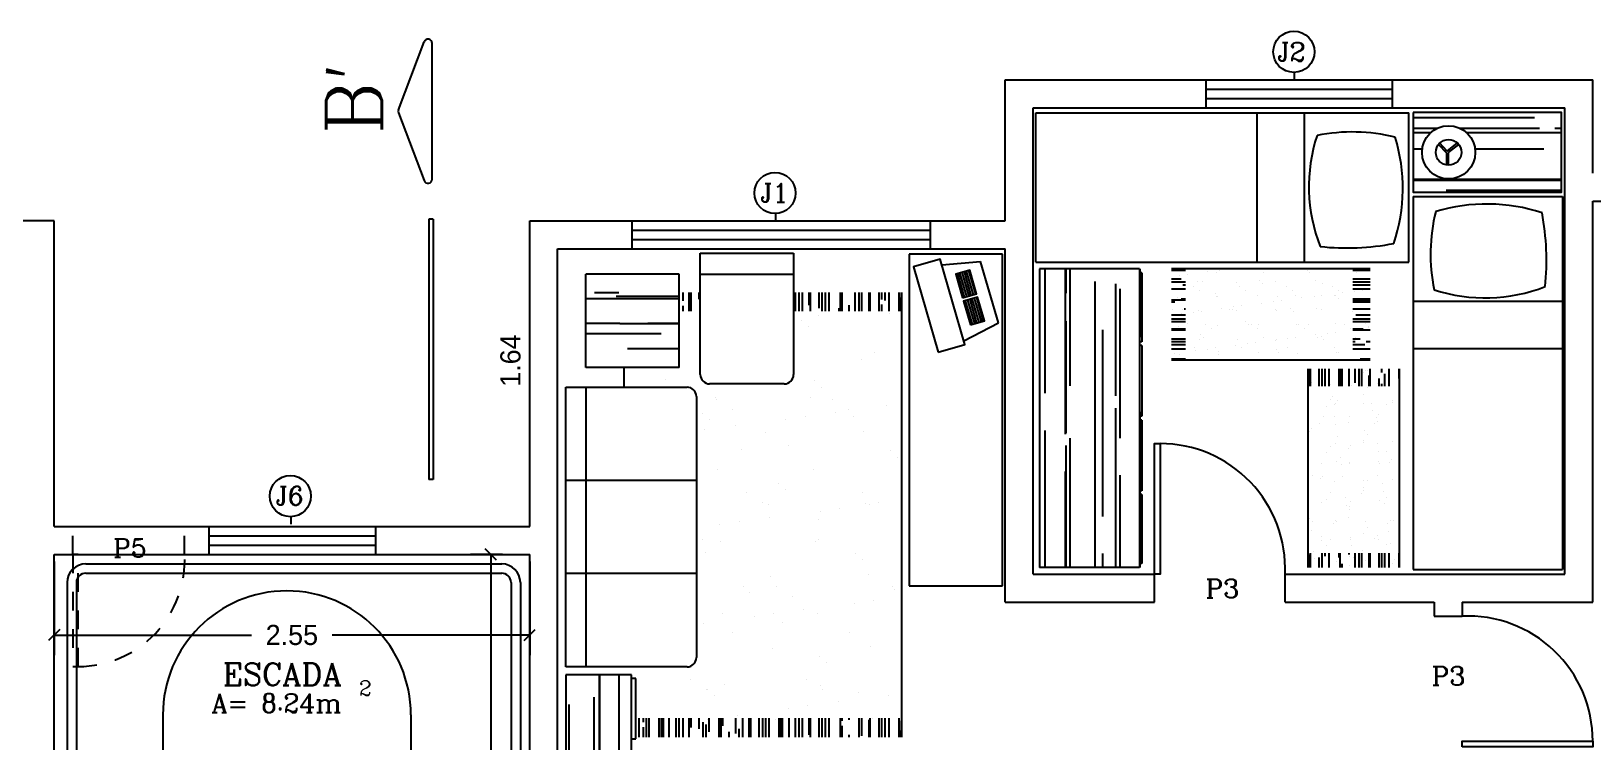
# Model space of a CAD drawing. Extents: x 11 to 119, y 71 to 102.
# Drawn here: x 19.52 to 27.89, y 96.26 to 100.07 of the extents above; entities that cross this region are included whole.
import ezdxf

# ---------------------------------------------------------------- set-up
doc = ezdxf.new("R2010")
doc.units = 0
doc.header["$LTSCALE"] = 20
doc.linetypes.add('DASHED2', pattern=[0.375, 0.25, -0.125])
doc.layers.get('0').update_dxf_attribs({"linetype": 'CONTINUOUS'})
doc.layers.get('DEFPOINTS').update_dxf_attribs({"linetype": 'CONTINUOUS'})
for name, color, linetype in [('COTA', 244, 'CONTINUOUS'), ('COTAS', 244, 'CONTINUOUS'), ('EQUIPAMENTOS', 1, 'CONTINUOUS'), ('ESCADA', 5, 'CONTINUOUS'), ('ESQUADRIAS', 244, 'CONTINUOUS'), ('PAREDE', 7, 'CONTINUOUS'), ('PAREDES', 7, 'CONTINUOUS'), ('TEXTO', 1, 'CONTINUOUS')]:
    doc.layers.add(name, color=color, linetype=linetype)
doc.styles.add('ROMANC', font='ROMANC.SHX')
doc.dimstyles.get("Standard").update_dxf_attribs({"dimtxt": 0.18, "dimasz": 0.18, "dimexe": 0.18, "dimexo": 0.0625, "dimgap": 0.09, "dimtad": 0, "dimtih": 1, "dimtoh": 1, "dimzin": 0, "dimtxsty": 'STANDARD', "dimcen": 0.09, "dimclrt": 30, "dimazin": 3, "dimtfac": 1, "dimtdec": 4, "dimtofl": 0, "dimtmove": 0, "dimatfit": 3, "dimtolj": 1, "dimtzin": 0})

# ---------------------------------------------------------------- blocks, each defined once
blk = doc.blocks.new('*X14')
at = {"color": 0, "ltscale": 0.2}
for p, q in [((183.5848, 106.5163), (183.5848, 106.5163)), ((183.9672, 106.5268), (183.9672, 106.5268)), ((183.4932, 106.4923), (183.4932, 106.4923)), ((183.5332, 106.4622), (183.5332, 106.4622)), ((183.8156, 106.2838), (183.8156, 106.2838)), ((183.8884, 106.3229), (183.8884, 106.3229)), ((182.7647, 106.1757), (182.7647, 106.1757)), ((183.565, 106.1689), (183.565, 106.1689)), ((183.0342, 106.0793), (183.0342, 106.0793)), ((183.6019, 106.1351), (183.6019, 106.1351)), ((183.0392, 106.0681), (183.0392, 106.0681)), ((183.1235, 106.0144), (183.1235, 106.0144)), ((183.5458, 106.0769), (183.5458, 106.0769)), ((183.662, 106.0692), (183.662, 106.0692)), ((183.6776, 105.9988), (183.6776, 105.9988)), ((183.7464, 106.0155), (183.7464, 106.0155)), ((183.9492, 106.0345), (183.9492, 106.0345)), ((182.9638, 105.9933), (182.9638, 105.9933)), ((183.0006, 105.9595), (183.0006, 105.9595)), ((183.1392, 105.9279), (183.1392, 105.9279)), ((183.4109, 105.9637), (183.4109, 105.9637)), ((183.515, 105.9774), (183.515, 105.9774)), ((183.7759, 105.9756), (183.7759, 105.9756)), ((182.9766, 105.9065), (182.9766, 105.9065)), ((183.3047, 105.8918), (183.3047, 105.8918)), ((183.8282, 105.8985), (183.8282, 105.8985)), ((183.1746, 105.8001), (183.1746, 105.8001)), ((183.4271, 105.821), (183.4271, 105.821)), ((183.9749, 105.7932), (183.9749, 105.7932)), ((184.0118, 105.7594), (184.0118, 105.7594)), ((183.0468, 105.6939), (183.0468, 105.6939)), ((183.5584, 105.6915), (183.5584, 105.6915)), ((183.3737, 105.6177), (183.3737, 105.6177)), ((183.4106, 105.5839), (183.4106, 105.5839)), ((183.2007, 105.5673), (183.2007, 105.5673)), ((183.285, 105.5136), (183.285, 105.5136)), ((183.3173, 105.5064), (183.3173, 105.5064)), ((183.8235, 105.5684), (183.8235, 105.5684)), ((183.8408, 105.5131), (183.8408, 105.5131)), ((183.862, 105.5052), (183.862, 105.5052)), ((183.9079, 105.5147), (183.9079, 105.5147)), ((183.161, 105.4129), (183.161, 105.4129)), ((183.3236, 105.4343), (183.3236, 105.4343)), ((183.5846, 105.4245), (183.5846, 105.4245)), ((183.5953, 105.4701), (183.5953, 105.4701)), ((183.6994, 105.4838), (183.6994, 105.4838)), ((183.0569, 105.3992), (183.0569, 105.3992)), ((182.9658, 105.319), (182.9658, 105.319)), ((182.9833, 105.2489), (182.9833, 105.2489)), ((183.0594, 105.3086), (183.0594, 105.3086)), ((183.571, 105.3061), (183.571, 105.3061)), ((183.5887, 105.3201), (183.5887, 105.3201)), ((183.7836, 105.2421), (183.7836, 105.2421)), ((183.8205, 105.2083), (183.8205, 105.2083)), ((183.3299, 105.1211), (183.3299, 105.1211)), ((183.8534, 105.1277), (183.8534, 105.1277)), ((183.1824, 105.0665), (183.1824, 105.0665)), ((183.2193, 105.0328), (183.2193, 105.0328)), ((183.3622, 105.0665), (183.3622, 105.0665)), ((183.4466, 105.0127), (183.4466, 105.0127)), ((183.9851, 105.0676), (183.9851, 105.0676)), ((183.9945, 105.0488), (183.9945, 105.0488)), ((183.072, 104.9232), (183.072, 104.9232)), ((183.3454, 104.9194), (183.3454, 104.9194)), ((183.508, 104.9408), (183.508, 104.9408)), ((183.5836, 104.9208), (183.5836, 104.9208)), ((183.7797, 104.9765), (183.7797, 104.9765)), ((183.8838, 104.9903), (183.8838, 104.9903)), ((182.9697, 104.8699), (182.9697, 104.8699)), ((183.2413, 104.9057), (183.2413, 104.9057)), ((183.3933, 104.8733), (183.3933, 104.8733)), ((183.1274, 104.8182), (183.1274, 104.8182)), ((183.7502, 104.8193), (183.7502, 104.8193)), ((183.866, 104.7424), (183.866, 104.7424)), ((183.3425, 104.7357), (183.3425, 104.7357)), ((183.5923, 104.6909), (183.5923, 104.6909)), ((183.6292, 104.6571), (183.6292, 104.6571)), ((182.9009, 104.5645), (182.9009, 104.5645)), ((182.9853, 104.5108), (182.9853, 104.5108)), ((182.9911, 104.5154), (182.9911, 104.5154)), ((183.0846, 104.5378), (183.0846, 104.5378)), ((183.5238, 104.5657), (183.5238, 104.5657)), ((183.5962, 104.5354), (183.5962, 104.5354)), ((183.6081, 104.5119), (183.6081, 104.5119)), ((183.8032, 104.4977), (183.8032, 104.4977)), ((183.028, 104.4816), (183.028, 104.4816)), ((183.4257, 104.4121), (183.4257, 104.4121)), ((183.5298, 104.4258), (183.5298, 104.4258)), ((183.6924, 104.4472), (183.6924, 104.4472)), ((183.9641, 104.483), (183.9641, 104.483)), ((182.9915, 104.3549), (182.9915, 104.3549)), ((183.1541, 104.3764), (183.1541, 104.3764)), ((183.3551, 104.3503), (183.3551, 104.3503)), ((183.8786, 104.357), (183.8786, 104.357))]:
    blk.add_line(p, q, dxfattribs=at)
blk = doc.blocks.new('*X7')
at = {"color": 0}
for p, q in [((17.7136, 65.4), (18.08, 65.4)), ((18.48, 65.4), (19.3136, 65.4)), ((17.794, 65.27), (18.394, 65.27)), ((17.82, 65.294), (18.62, 65.294)), ((18.46, 65.27), (19.3136, 65.27)), ((18.82, 65.294), (19.3136, 65.294)), ((17.78, 65.16), (19.3136, 65.16)), ((18.04, 65.2), (19.04, 65.2)), ((19.24, 65.2), (19.3136, 65.2)), ((17.7136, 65.026), (18.34, 65.026)), ((17.7136, 65.004), (17.844, 65.004)), ((17.7136, 65), (18.6, 65)), ((17.994, 65.004), (18.594, 65.004)), ((18.62, 65.026), (19.3136, 65.026)), ((18.66, 65.004), (19.3136, 65.004)), ((18.8, 65), (19.3136, 65)), ((17.7136, 64.892), (18.38, 64.892)), ((18.58, 64.892), (19.3136, 64.892))]:
    blk.add_line(p, q, dxfattribs=at)
blk = doc.blocks.new('*X4')
at = {"color": 0}
for p, q in [((21.8471, 65.964), (22.74, 65.964)), ((21.98, 65.83), (22.78, 65.83)), ((21.8471, 65.802), (22.026, 65.802)), ((21.8471, 65.8), (22.9003, 65.8)), ((22.092, 65.802), (22.9003, 65.802)), ((21.94, 65.696), (22.9003, 65.696))]:
    blk.add_line(p, q, dxfattribs=at)
blk = doc.blocks.new('*X5')
at = {"color": 0}
for p, q in [((21.9, 62.48), (22.1773, 62.48)), ((21.6773, 62.4), (22.08, 62.4)), ((21.6773, 62.344), (21.86, 62.344)), ((21.86, 62.346), (22.1773, 62.346)), ((22.01, 62.344), (22.1773, 62.344)), ((21.6773, 62.212), (22.1773, 62.212)), ((21.84, 62.2), (22.1773, 62.2))]:
    blk.add_line(p, q, dxfattribs=at)
blk = doc.blocks.new('*X1')
at = {"color": 0}
for p, q in [((9.3208, 5.8875), (9.453, 5.8875)), ((9.3208, 5.875), (9.453, 5.875)), ((9.3208, 5.8625), (9.453, 5.8625)), ((9.4722, 5.8875), (9.6044, 5.8875)), ((9.4722, 5.875), (9.6044, 5.875)), ((9.4722, 5.8625), (9.6044, 5.8625)), ((9.3208, 5.85), (9.453, 5.85)), ((9.3208, 5.8375), (9.453, 5.8375)), ((9.3208, 5.825), (9.453, 5.825)), ((9.4722, 5.85), (9.6044, 5.85)), ((9.4722, 5.8375), (9.6044, 5.8375)), ((9.4722, 5.825), (9.6044, 5.825))]:
    blk.add_line(p, q, dxfattribs=at)
blk = doc.blocks.new('*X8')
at = {"color": 0}
for p, q in [((19.8099, 63.5011), (19.8099, 63.5011)), ((19.8277, 63.5043), (19.8277, 63.5043)), ((19.8701, 63.4768), (19.8701, 63.4768)), ((19.894, 63.4713), (19.894, 63.4713)), ((19.9578, 63.5409), (19.9578, 63.5409)), ((20.0159, 63.5098), (20.0159, 63.5098)), ((20.0213, 63.4682), (20.0213, 63.4682)), ((20.0242, 63.4819), (20.0242, 63.4819)), ((20.1295, 63.4783), (20.1295, 63.4783)), ((20.151, 63.5121), (20.151, 63.5121)), ((20.1782, 63.4644), (20.1782, 63.4644)), ((20.1784, 63.4869), (20.1784, 63.4869)), ((20.2188, 63.542), (20.2188, 63.542)), ((19.8184, 63.4361), (19.8184, 63.4361)), ((19.8239, 63.3944), (19.8239, 63.3944)), ((19.8805, 63.4566), (19.8805, 63.4566)), ((19.9291, 63.4137), (19.9291, 63.4137)), ((19.9441, 63.3804), (19.9441, 63.3804)), ((19.9506, 63.4474), (19.9506, 63.4474)), ((20.0982, 63.3854), (20.0982, 63.3854)), ((20.101, 63.3801), (20.101, 63.3801)), ((20.1145, 63.3948), (20.1145, 63.3948)), ((20.2288, 63.3844), (20.2288, 63.3844)), ((20.2331, 63.4333), (20.2331, 63.4333)), ((19.7899, 63.3753), (19.7899, 63.3753)), ((19.8075, 63.3769), (19.8075, 63.3769)), ((20.028, 63.3004), (20.028, 63.3004)), ((20.0285, 63.3198), (20.0285, 63.3198)), ((20.0356, 63.3595), (20.0356, 63.3595)), ((20.2416, 63.3683), (20.2416, 63.3683)), ((20.2471, 63.3266), (20.2471, 63.3266)), ((19.8281, 63.2551), (19.8281, 63.2551)), ((19.8382, 63.2858), (19.8382, 63.2858)), ((19.8468, 63.2207), (19.8468, 63.2207)), ((19.8691, 63.2722), (19.8691, 63.2722)), ((19.9507, 63.2161), (19.9507, 63.2161)), ((19.9642, 63.2308), (19.9642, 63.2308)), ((20.0232, 63.2772), (20.0232, 63.2772)), ((20.0442, 63.2945), (20.0442, 63.2945)), ((20.0497, 63.2529), (20.0497, 63.2529)), ((20.1299, 63.2292), (20.1299, 63.2292)), ((20.1514, 63.2629), (20.1514, 63.2629)), ((20.1774, 63.2823), (20.1774, 63.2823)), ((20.2485, 63.2239), (20.2485, 63.2239)), ((19.7977, 63.1593), (19.7977, 63.1593)), ((19.8523, 63.1791), (19.8523, 63.1791)), ((19.8777, 63.1365), (19.8777, 63.1365)), ((19.9296, 63.1646), (19.9296, 63.1646)), ((19.9511, 63.1983), (19.9511, 63.1983)), ((19.9519, 63.1643), (19.9519, 63.1643)), ((20.064, 63.1442), (20.064, 63.1442)), ((20.106, 63.1693), (20.106, 63.1693)), ((20.1712, 63.1396), (20.1712, 63.1396)), ((20.1847, 63.1543), (20.1847, 63.1543)), ((20.2292, 63.1352), (20.2292, 63.1352)), ((19.8005, 63.0521), (19.8005, 63.0521)), ((19.814, 63.0669), (19.814, 63.0669)), ((19.8666, 63.0704), (19.8666, 63.0704)), ((19.8718, 63.0628), (19.8718, 63.0628)), ((20.0259, 63.0678), (20.0259, 63.0678)), ((20.0289, 63.0706), (20.0289, 63.0706)), ((20.0726, 63.0792), (20.0726, 63.0792)), ((20.0982, 63.0599), (20.0982, 63.0599)), ((20.18, 63.0729), (20.18, 63.0729)), ((19.8286, 63.006), (19.8286, 63.006)), ((19.8751, 63.0054), (19.8751, 63.0054)), ((19.8806, 62.9638), (19.8806, 62.9638)), ((20.0209, 62.9756), (20.0209, 62.9756)), ((20.0344, 62.9903), (20.0344, 62.9903)), ((20.078, 63.0375), (20.078, 63.0375)), ((20.105, 62.9647), (20.105, 62.9647)), ((20.1304, 62.9801), (20.1304, 62.9801)), ((20.1519, 63.0138), (20.1519, 63.0138)), ((19.7967, 62.9546), (19.7967, 62.9546)), ((19.93, 62.9154), (19.93, 62.9154)), ((19.948, 62.896), (19.948, 62.896)), ((19.9509, 62.9597), (19.9509, 62.9597)), ((19.9515, 62.9492), (19.9515, 62.9492)), ((20.0923, 62.9289), (20.0923, 62.9289)), ((20.2297, 62.8861), (20.2297, 62.8861)), ((20.2414, 62.8991), (20.2414, 62.8991)), ((19.8707, 62.8116), (19.8707, 62.8116)), ((19.8795, 62.8467), (19.8795, 62.8467)), ((19.8842, 62.8264), (19.8842, 62.8264)), ((19.8949, 62.8551), (19.8949, 62.8551)), ((20.0294, 62.8215), (20.0294, 62.8215)), ((20.0337, 62.8518), (20.0337, 62.8518)), ((20.1009, 62.8638), (20.1009, 62.8638)), ((20.1064, 62.8222), (20.1064, 62.8222)), ((20.1684, 62.8194), (20.1684, 62.8194)), ((20.1878, 62.8568), (20.1878, 62.8568)), ((19.7977, 62.732), (19.7977, 62.732)), ((19.7994, 62.7452), (19.7994, 62.7452)), ((19.829, 62.7569), (19.829, 62.7569)), ((19.9035, 62.7901), (19.9035, 62.7901)), ((19.909, 62.7484), (19.909, 62.7484)), ((19.9536, 62.7503), (19.9536, 62.7503)), ((20.0911, 62.7351), (20.0911, 62.7351)), ((20.1046, 62.7498), (20.1046, 62.7498)), ((20.1077, 62.7553), (20.1077, 62.7553)), ((20.1207, 62.7135), (20.1207, 62.7135)), ((20.1308, 62.7309), (20.1308, 62.7309)), ((20.1523, 62.7647), (20.1523, 62.7647)), ((19.9305, 62.6663), (19.9305, 62.6663)), ((19.952, 62.7), (19.952, 62.7))]:
    blk.add_line(p, q, dxfattribs=at)
blk = doc.blocks.new('*X10')
at = {"color": 0}
for p, q in [((19.764, 63.5524), (19.764, 63.6286)), ((19.8176, 63.5524), (19.8176, 63.6286)), ((19.84, 63.5524), (19.84, 63.6286)), ((19.8568, 63.5524), (19.8568, 63.6286)), ((19.8712, 63.5524), (19.8712, 63.6286)), ((19.92, 63.5524), (19.92, 63.6286)), ((19.9248, 63.5524), (19.9248, 63.6286)), ((19.9632, 63.5524), (19.9632, 63.6286)), ((19.9784, 63.5524), (19.9784, 63.6286)), ((20, 63.5524), (20, 63.6286)), ((20.032, 63.5524), (20.032, 63.56)), ((20.0696, 63.6104), (20.0696, 63.6286)), ((20.08, 63.5524), (20.08, 63.6286)), ((20.0856, 63.5524), (20.0856, 63.576)), ((20.1392, 63.5524), (20.1392, 63.6286)), ((20.16, 63.5524), (20.16, 63.568)), ((20.176, 63.5524), (20.176, 63.6286)), ((20.1928, 63.576), (20.1928, 63.6286)), ((20.24, 63.5524), (20.24, 63.6286)), ((20.2464, 63.56), (20.2464, 63.6286)), ((19.8176, 62.564), (19.8176, 62.6568)), ((19.84, 62.592), (19.84, 62.6568)), ((19.8568, 62.644), (19.8568, 62.6568)), ((19.8712, 62.616), (19.8712, 62.6568)), ((19.92, 62.564), (19.92, 62.6568)), ((19.9248, 62.6), (19.9248, 62.6568)), ((19.9632, 62.564), (19.9632, 62.6568)), ((19.9784, 62.564), (19.9784, 62.6568)), ((20, 62.564), (20, 62.64)), ((20.032, 62.564), (20.032, 62.6568)), ((20.0696, 62.564), (20.0696, 62.6568)), ((20.08, 62.564), (20.08, 62.6568)), ((20.0856, 62.564), (20.0856, 62.6568)), ((20.1392, 62.564), (20.1392, 62.6568)), ((20.16, 62.564), (20.16, 62.6568)), ((20.176, 62.564), (20.176, 62.6568)), ((20.1928, 62.564), (20.1928, 62.6568)), ((20.24, 62.564), (20.24, 62.6568)), ((20.2464, 62.564), (20.2464, 62.6568)), ((19.764, 62.564), (19.764, 62.616)), ((19.8568, 62.564), (19.8568, 62.584))]:
    blk.add_line(p, q, dxfattribs=at)
blk = doc.blocks.new('*X9')
at = {"color": 0}
for p, q in [((19.7873, 63.5847), (19.7873, 63.5847)), ((19.7956, 63.6098), (19.7956, 63.6098)), ((19.9414, 63.5898), (19.9414, 63.5898)), ((20.0073, 63.5749), (20.0073, 63.5749)), ((20.028, 63.5689), (20.028, 63.5689)), ((20.0307, 63.6205), (20.0307, 63.6205)), ((20.0956, 63.5948), (20.0956, 63.5948)), ((20.2133, 63.5836), (20.2133, 63.5836)), ((20.2497, 63.5999), (20.2497, 63.5999)), ((19.8786, 62.6421), (19.8786, 62.6421)), ((19.9233, 62.6398), (19.9233, 62.6398)), ((20.0182, 62.6555), (20.0182, 62.6555)), ((20.0327, 62.6471), (20.0327, 62.6471)), ((20.1293, 62.6485), (20.1293, 62.6485)), ((20.1869, 62.6522), (20.1869, 62.6522)), ((20.2301, 62.637), (20.2301, 62.637)), ((19.9318, 62.5747), (19.9318, 62.5747)), ((19.9409, 62.5711), (19.9409, 62.5711)), ((19.9544, 62.5859), (19.9544, 62.5859)), ((20.0298, 62.5724), (20.0298, 62.5724)), ((20.1347, 62.6068), (20.1347, 62.6068)), ((20.2386, 62.579), (20.2386, 62.579))]:
    blk.add_line(p, q, dxfattribs=at)
blk = doc.blocks.new('*X12')
at = {"color": 0, "ltscale": 0.2}
for p, q in [((186.7747, 107.58), (187.425, 107.58)), ((186.7747, 107.5225), (186.9047, 107.5225)), ((187.0256, 107.5225), (187.4525, 107.5225)), ((187.535, 107.5225), (187.5705, 107.5225)), ((186.7747, 107.5), (186.8705, 107.5)), ((187.0598, 107.5), (187.5705, 107.5)), ((186.7747, 107.4125), (186.8238, 107.4125)), ((187.1065, 107.4125), (187.475, 107.4125)), ((186.7747, 107.25), (187.5705, 107.25)), ((186.7747, 107.245), (187.5705, 107.245)), ((186.9525, 107.19), (187.5705, 107.19))]:
    blk.add_line(p, q, dxfattribs=at)
blk = doc.blocks.new('_OBLIQUE')
at = {"color": 0, "linetype": 'BYBLOCK'}
blk.add_line((-0.5, -0.5), (0.5, 0.5), dxfattribs=at)
blk = doc.blocks.new('*D18')
at = {"color": 0, "linetype": 'BYBLOCK', "ltscale": 0.2}
for p, q in [((30.9311, 105.4651), (30.9311, 104.963)), ((33.4811, 105.4651), (33.4811, 104.963)), ((30.9311, 105.071), (31.9901, 105.071)), ((33.4811, 105.071), (32.4221, 105.071))]:
    blk.add_line(p, q, dxfattribs=at)
at = {"layer": 'DEFPOINTS', "color": 0, "linetype": 'BYBLOCK', "ltscale": 0.2}
for p in [(30.9311, 105.5026), (33.4811, 105.5026), (33.4811, 105.071)]:
    blk.add_point(p, dxfattribs=at)
at = {"color": 0, "linetype": 'BYBLOCK', "ltscale": 0.2, "xscale": 0.06, "yscale": 0.06, "zscale": 0.06, "rotation": 180}
blk.add_blockref('_OBLIQUE', (30.9311, 105.071), dxfattribs=at)
at = {"color": 0, "linetype": 'BYBLOCK', "ltscale": 0.2, "xscale": 0.06, "yscale": 0.06, "zscale": 0.06}
blk.add_blockref('_OBLIQUE', (33.4811, 105.071), dxfattribs=at)
at = {"color": 30, "linetype": 'BYBLOCK', "ltscale": 0.2, "insert": (32.2061, 105.071), "char_height": 0.108, "attachment_point": 5}
blk.add_mtext('\\A1;2.55', dxfattribs=at)
blk = doc.blocks.new('*D19')
at = {"color": 0, "linetype": 'BYBLOCK', "ltscale": 0.2}
for p, q in [((33.4436, 105.5026), (33.2731, 105.5026)), ((33.3811, 105.5026), (33.3811, 104.0286)), ((33.3811, 102.1226), (33.3811, 103.5966)), ((33.4436, 102.1226), (33.2731, 102.1226))]:
    blk.add_line(p, q, dxfattribs=at)
at = {"layer": 'DEFPOINTS', "color": 0, "linetype": 'BYBLOCK', "ltscale": 0.2}
for p in [(33.4811, 105.5026), (33.3811, 102.1226), (33.4811, 102.1226)]:
    blk.add_point(p, dxfattribs=at)
at = {"color": 0, "linetype": 'BYBLOCK', "ltscale": 0.2, "xscale": 0.06, "yscale": 0.06, "zscale": 0.06}
for p, rotation in [((33.3811, 105.5026), 90), ((33.3811, 102.1226), 270)]:
    blk.add_blockref('_OBLIQUE', p, dxfattribs=dict(at, rotation=rotation))
at = {"color": 30, "linetype": 'BYBLOCK', "ltscale": 0.2, "insert": (33.3811, 103.8126), "char_height": 0.108, "attachment_point": 5, "rotation": 90}
blk.add_mtext('\\A1;3.38', dxfattribs=at)
blk = doc.blocks.new('*D58')
at = {"layer": 'DEFPOINTS', "color": 0, "linetype": 'BYBLOCK', "ltscale": 0.2}
for p in [(30.9311, 107.2925), (30.9311, 105.6526), (31.0859, 105.6526)]:
    blk.add_point(p, dxfattribs=at)
at = {"color": 30, "linetype": 'BYBLOCK', "ltscale": 0.2, "insert": (31.0859, 106.4725), "char_height": 0.108, "attachment_point": 5, "rotation": 90}
blk.add_mtext('\\A1;1.64', dxfattribs=at)

msp = doc.modelspace()

# ---------------------------------------------------------------- linework, layer by layer
at = {"color": 30, "ltscale": 0.2}
for p, q in [((23.0158, 98.6714), (23.0158, 98.6267)), ((23.0478, 98.6714), (23.0478, 98.5709)), ((23.0582, 98.6714), (23.0582, 98.5709)), ((23.1014, 98.6714), (23.1014, 98.6355)), ((23.6182, 98.6714), (23.6182, 98.5709)), ((23.6374, 98.6714), (23.6374, 98.5709)), ((23.6542, 98.6714), (23.6542, 98.5709)), ((23.691, 98.6714), (23.691, 98.6035)), ((23.6982, 98.6714), (23.6982, 98.5709)), ((23.7446, 98.6714), (23.7446, 98.5875)), ((23.7606, 98.6714), (23.7606, 98.5709)), ((23.7782, 98.6714), (23.7782, 98.5709)), ((23.7982, 98.6714), (23.7982, 98.5709)), ((23.8582, 98.6714), (23.8582, 98.5709)), ((23.867, 98.6714), (23.867, 98.5709)), ((23.9382, 98.6714), (23.9382, 98.5709)), ((23.959, 98.6714), (23.959, 98.5709)), ((23.9734, 98.6714), (23.9734, 98.5709)), ((24.0126, 98.6714), (24.0126, 98.5709)), ((24.0182, 98.6714), (24.0182, 98.5709)), ((24.0662, 98.6714), (24.0662, 98.5709)), ((24.0798, 98.6714), (24.0798, 98.6331)), ((24.0982, 98.6714), (24.0982, 98.6275)), ((24.1198, 98.6714), (24.1198, 98.5709)), ((24.1734, 98.6714), (24.1734, 98.5709)), ((24.1782, 98.6435), (24.1782, 98.5709)), ((24.1862, 98.6714), (24.1862, 98.5709)), ((23.0158, 98.6003), (23.0158, 98.5709)), ((23.8518, 98.5875), (23.8518, 98.5709)), ((23.9054, 98.6035), (23.9054, 98.5709)), ((24.0798, 98.6067), (24.0798, 98.5709)), ((22.7798, 96.3881), (22.7798, 96.2876)), ((22.803, 96.3881), (22.803, 96.3675)), ((22.8182, 96.3881), (22.8182, 96.2876)), ((22.8334, 96.3881), (22.8334, 96.2876)), ((22.887, 96.3881), (22.887, 96.2876)), ((22.8982, 96.3881), (22.8982, 96.2876)), ((22.9094, 96.3881), (22.9094, 96.2876)), ((22.9406, 96.3881), (22.9406, 96.2876)), ((22.9782, 96.3881), (22.9782, 96.2876)), ((22.9942, 96.3881), (22.9942, 96.2876)), ((23.0158, 96.3881), (23.0158, 96.2876)), ((23.0478, 96.3881), (23.0478, 96.2876)), ((23.0582, 96.3881), (23.0582, 96.3395)), ((23.1014, 96.3881), (23.1014, 96.3315)), ((23.1222, 96.3675), (23.1222, 96.2876)), ((23.155, 96.3881), (23.155, 96.3155)), ((23.2086, 96.3881), (23.2086, 96.2876)), ((23.2182, 96.3881), (23.2182, 96.2876)), ((23.2286, 96.3881), (23.2286, 96.3475)), ((23.2982, 96.3881), (23.2982, 96.3075)), ((23.335, 96.3881), (23.335, 96.2876)), ((23.3694, 96.3881), (23.3694, 96.2876)), ((23.3782, 96.3881), (23.3782, 96.2876)), ((23.423, 96.3881), (23.423, 96.2876)), ((23.4414, 96.3881), (23.4414, 96.2876)), ((23.4582, 96.3881), (23.4582, 96.2876)), ((23.4766, 96.3881), (23.4766, 96.2876)), ((23.5302, 96.3881), (23.5302, 96.2876)), ((23.5382, 96.3881), (23.5382, 96.2876)), ((23.5478, 96.3881), (23.5478, 96.2876)), ((23.5838, 96.3881), (23.5838, 96.2876)), ((23.6182, 96.3881), (23.6182, 96.2876)), ((23.6374, 96.3881), (23.6374, 96.2876)), ((23.6542, 96.3881), (23.6542, 96.2876)), ((23.691, 96.3881), (23.691, 96.2995)), ((23.6982, 96.3881), (23.6982, 96.2876)), ((23.7446, 96.3881), (23.7446, 96.2876)), ((23.7606, 96.3881), (23.7606, 96.2876)), ((23.7782, 96.3881), (23.7782, 96.2876)), ((23.7982, 96.3881), (23.7982, 96.2876)), ((23.8582, 96.3881), (23.8582, 96.2876)), ((23.867, 96.3881), (23.867, 96.3739)), ((23.9054, 96.3881), (23.9054, 96.3795)), ((23.959, 96.3881), (23.959, 96.2876)), ((23.9734, 96.3881), (23.9734, 96.2939)), ((24.0126, 96.3795), (24.0126, 96.2876)), ((24.0182, 96.3881), (24.0182, 96.2876)), ((24.0662, 96.3881), (24.0662, 96.2876)), ((24.0798, 96.3881), (24.0798, 96.2876)), ((24.0982, 96.3881), (24.0982, 96.2876)), ((24.1198, 96.3881), (24.1198, 96.2876)), ((24.1734, 96.3881), (24.1734, 96.2876)), ((24.1862, 96.3739), (24.1862, 96.2876)), ((22.803, 96.3411), (22.803, 96.2876)), ((23.1382, 96.3555), (23.1382, 96.2876)), ((23.2622, 96.3155), (23.2622, 96.2876)), ((23.3158, 96.3315), (23.3158, 96.2876)), ((23.867, 96.3475), (23.867, 96.2876)), ((23.9054, 96.2995), (23.9054, 96.2876)), ((24.1782, 96.3235), (24.1782, 96.2876))]:
    msp.add_line(p, q, dxfattribs=at)
at = {"color": 244, "ltscale": 0.2}
msp.add_lwpolyline([(26.9307, 99.6357), (26.9307, 99.2083), (27.7264, 99.2083), (27.7264, 99.6357)], close=True, dxfattribs=at)
at = {"layer": 'COTA', "color": 30, "linetype": 'DASHED2', "ltscale": 0.02}
msp.add_lwpolyline([(19.7439, 97.266), (19.7439, 96.666), (19.7739, 96.666), (19.7739, 97.266)], close=True, dxfattribs=at)
at = {"layer": 'COTAS', "color": 30, "linetype": 'DASHED2', "ltscale": 0.02}
msp.add_arc((19.7739, 97.2368), 0.5708, 270, 2.9376, dxfattribs=at)
at = {"layer": 'EQUIPAMENTOS', "color": 244, "ltscale": 0.2}
for p, q in [((24.9072, 99.6342), (26.9072, 99.6342)), ((24.9072, 98.8342), (24.9072, 99.6342)), ((26.9072, 98.8342), (26.9072, 99.6342)), ((26.9311, 99.1853), (26.9311, 97.1853)), ((26.9311, 99.1853), (27.7311, 99.1853)), ((27.7311, 99.1853), (27.7311, 97.1853)), ((23.1088, 98.8811), (23.6088, 98.8811)), ((23.1088, 98.2311), (23.1088, 98.8811)), ((23.6088, 98.8811), (23.6088, 98.2311)), ((24.2285, 98.8763), (24.2285, 97.0976)), ((24.7285, 98.8763), (24.2285, 98.8763)), ((24.7285, 97.0976), (24.7285, 98.8763)), ((24.9072, 98.8342), (26.9072, 98.8342)), ((24.9268, 98.7973), (24.9268, 97.1973)), ((25.4642, 98.7973), (24.9268, 98.7973)), ((25.4642, 98.7973), (25.4642, 97.1973)), ((22.9956, 98.7685), (22.4956, 98.7685)), ((22.4956, 98.2685), (22.4956, 98.7685)), ((22.9956, 98.2685), (22.9956, 98.7685)), ((23.1088, 98.7694), (23.6088, 98.7694)), ((22.9956, 98.2685), (22.4956, 98.2685)), ((22.3877, 96.6636), (22.3877, 98.1636)), ((22.3877, 98.1636), (23.0377, 98.1636)), ((22.4972, 96.6636), (22.4972, 98.1636)), ((23.5588, 98.1811), (23.1588, 98.1811)), ((23.0877, 98.1136), (23.0877, 96.7136)), ((23.0877, 97.6636), (22.3877, 97.6636)), ((23.0877, 97.1636), (22.3877, 97.1636)), ((25.4642, 97.1973), (24.9268, 97.1973)), ((26.9311, 97.1853), (27.7311, 97.1853)), ((24.2285, 97.0976), (24.7285, 97.0976)), ((22.3875, 96.6219), (22.3875, 95.5687)), ((22.7402, 96.6219), (22.3875, 96.6219)), ((23.0377, 96.6636), (22.3877, 96.6636)), ((22.7402, 95.5687), (22.7402, 96.6219))]:
    msp.add_line(p, q, dxfattribs=at)
at = {"layer": 'EQUIPAMENTOS', "color": 30, "ltscale": 0.2}
for p, q in [((26.0921, 99.6309), (26.0921, 98.8309)), ((26.3459, 99.6309), (26.3459, 98.8309)), ((27.1139, 99.4288), (27.0737, 99.4723)), ((27.1139, 99.4288), (27.1682, 99.4726)), ((27.1207, 99.4215), (27.175, 99.4652)), ((27.1107, 99.4175), (27.0669, 99.4648)), ((27.1107, 99.3551), (27.1107, 99.4175)), ((27.1207, 99.3551), (27.1207, 99.4215)), ((24.4029, 98.8202), (24.6111, 98.8379)), ((24.7068, 98.5079), (24.6111, 98.8379)), ((25.6349, 98.7996), (26.6995, 98.7996)), ((25.4768, 98.7773), (25.4642, 98.7773)), ((25.4768, 98.7773), (25.4768, 98.4073)), ((22.542, 98.6714), (22.6725, 98.6714)), ((24.189, 96.2876), (24.189, 98.6714)), ((26.9311, 98.624), (27.7311, 98.624)), ((24.5215, 98.4114), (24.7068, 98.5079)), ((25.4768, 98.4073), (25.4642, 98.4073)), ((25.4768, 98.3873), (25.4642, 98.3873)), ((25.4768, 98.3873), (25.4768, 98.0073)), ((25.6349, 98.3097), (26.6995, 98.3097)), ((26.9311, 98.3702), (27.7311, 98.3702)), ((22.6998, 98.1636), (22.6998, 98.2685)), ((26.368, 97.1975), (26.368, 98.2621)), ((26.8578, 97.1975), (26.8578, 98.2621)), ((25.4768, 98.0073), (25.4642, 98.0073)), ((25.4768, 97.9873), (25.4642, 97.9873)), ((25.4768, 97.9873), (25.4768, 97.6073)), ((25.4768, 97.6073), (25.4642, 97.6073)), ((25.4768, 97.5873), (25.4642, 97.5873)), ((25.4768, 97.5873), (25.4768, 97.2173)), ((25.4768, 97.2173), (25.4642, 97.2173)), ((22.7623, 96.6019), (22.7402, 96.6019)), ((22.7623, 96.2787), (22.7623, 96.6019)), ((22.7402, 96.2787), (22.7623, 96.2787))]:
    msp.add_line(p, q, dxfattribs=at)
for points in [[(24.3846, 98.3504), (24.5272, 98.3917), (24.3944, 98.8497), (24.2517, 98.8084)], [(24.5148, 98.6422), (24.5905, 98.6641), (24.5536, 98.7911), (24.478, 98.7691)], [(24.557, 98.4968), (24.6326, 98.5188), (24.5958, 98.6457), (24.5201, 98.6238)]]:
    msp.add_lwpolyline(points, close=True, dxfattribs=at)
for radius in [0.1426, 0.0688]:
    msp.add_circle((27.1211, 99.4225), radius, dxfattribs=at)
for centre, radius, start, end in [((27.2501, 99.2383), 0.8785, 161.79216, 201.42704), ((26.6053, 98.5668), 0.9648, 76.24399, 101.34009), ((25.9327, 99.2305), 0.9425, 341.66274, 16.86536), ((27.3252, 98.2031), 0.9425, 71.66274, 106.86536), ((27.9889, 98.8757), 0.9648, 166.24399, 191.34009), ((26.2767, 98.8434), 1.3689, 354.09898, 10.70837), ((26.5731, 100.279), 1.3689, 264.09898, 280.70837), ((27.3174, 99.5204), 0.8785, 251.79216, 291.42704)]:
    msp.add_arc(centre, radius, start, end, dxfattribs=at)
at = {"layer": 'EQUIPAMENTOS', "color": 244, "ltscale": 0.2}
for centre, start, end in [((23.1588, 98.2311), 180, 270), ((23.5588, 98.2311), 270, 0), ((23.0377, 98.1136), 0, 90), ((23.0377, 96.7136), 270, 0)]:
    msp.add_arc(centre, 0.05, start, end, dxfattribs=at)
at = {"layer": 'ESCADA', "color": 1, "ltscale": 0.2}
for p, q in [((19.8139, 97.216), (22.0439, 97.216)), ((19.8139, 97.166), (22.0439, 97.166))]:
    msp.add_line(p, q, dxfattribs=at)
at = {"layer": 'ESCADA', "color": 1, "linetype": 'CONTINUOUS', "ltscale": 0.3}
for p, q in [((19.7139, 97.116), (19.7139, 94.811)), ((19.7639, 97.116), (19.7639, 94.8421)), ((22.0939, 97.116), (22.0939, 94.016)), ((22.1439, 97.116), (22.1439, 94.016))]:
    msp.add_line(p, q, dxfattribs=at)
at = {"layer": 'ESCADA', "color": 30, "ltscale": 0.3}
for p, q in [((20.2271, 96.4063), (20.2271, 95.4932)), ((21.5571, 96.4063), (21.5571, 95.1932))]:
    msp.add_line(p, q, dxfattribs=at)
at = {"layer": 'ESCADA', "color": 1, "ltscale": 0.2}
for radius in [0.1, 0.05]:
    msp.add_arc((19.8139, 97.116), radius, 90, 180, dxfattribs=at)
at = {"layer": 'ESCADA', "color": 1, "ltscale": 0.3}
for radius in [0.1, 0.05]:
    msp.add_arc((22.0439, 97.116), radius, 0, 90, dxfattribs=at)
at = {"layer": 'ESCADA', "color": 30, "ltscale": 0.3}
msp.add_arc((20.8921, 96.4063), 0.665, 360, 180, dxfattribs=at)
at = {"layer": 'ESQUADRIAS', "color": 1, "ltscale": 0.2}
for p, q in [((25.8189, 99.811), (26.8189, 99.811)), ((26.2935, 99.8511), (26.2935, 99.8119)), ((25.8189, 99.661), (26.8189, 99.661)), ((22.7439, 99.056), (24.3439, 99.056)), ((23.5112, 99.0941), (23.5112, 99.055)), ((22.7439, 98.906), (24.3439, 98.906)), ((20.9127, 97.4688), (20.9127, 97.4297)), ((20.4751, 97.416), (21.3687, 97.416)), ((20.4751, 97.266), (21.3687, 97.266))]:
    msp.add_line(p, q, dxfattribs=at)
at = {"layer": 'ESQUADRIAS', "color": 5, "ltscale": 0.2}
for p, q in [((25.8189, 99.761), (26.8189, 99.761)), ((25.8189, 99.711), (26.8189, 99.711)), ((22.7439, 99.006), (24.3439, 99.006)), ((22.7439, 98.956), (24.3439, 98.956)), ((20.4751, 97.366), (21.3687, 97.366)), ((20.4751, 97.316), (21.3687, 97.316))]:
    msp.add_line(p, q, dxfattribs=at)
at = {"layer": 'ESQUADRIAS', "color": 1, "ltscale": 0.2}
for points in [[(25.5439, 97.161), (25.5439, 97.861), (25.5739, 97.861), (25.5739, 97.161)], [(27.1939, 96.236), (27.1939, 96.266), (27.8939, 96.266), (27.8939, 96.236)]]:
    msp.add_lwpolyline(points, close=True, dxfattribs=at)
for centre in [(26.2914, 99.9614), (23.5092, 99.2045), (20.9107, 97.5792)]:
    msp.add_circle(centre, 0.1104, dxfattribs=at)
at = {"layer": 'ESQUADRIAS', "color": 30, "ltscale": 0.2}
for centre, start, end in [((25.5739, 97.1904), 357.4911, 90), ((27.2232, 96.266), 0, 92.5089)]:
    msp.add_arc(centre, 0.6706, start, end, dxfattribs=at)
at = {"layer": 'PAREDE', "color": 7, "ltscale": 0.2}
for p, q in [((24.7439, 99.811), (25.8189, 99.811)), ((24.7439, 99.056), (24.7439, 99.811)), ((26.8189, 99.811), (27.8939, 99.811)), ((27.8939, 99.311), (27.8939, 99.811)), ((24.8939, 99.661), (25.8189, 99.661)), ((24.8939, 97.161), (24.8939, 99.661)), ((26.8189, 99.661), (27.7439, 99.661)), ((27.7439, 97.161), (27.7439, 99.661)), ((27.8939, 97.011), (27.8939, 99.161)), ((27.8939, 99.161), (28.4674, 99.161)), ((19.6439, 99.056), (19.0939, 99.056)), ((19.6439, 97.416), (19.6439, 99.056)), ((22.1939, 97.416), (22.1939, 99.056)), ((22.1939, 99.056), (22.7439, 99.056)), ((24.3439, 99.056), (24.7439, 99.056)), ((22.3439, 94.036), (22.3439, 98.906)), ((22.3439, 98.906), (22.7439, 98.906)), ((24.3439, 98.906), (24.7439, 98.906)), ((24.7439, 97.011), (24.7439, 98.906)), ((19.6439, 97.416), (20.4751, 97.416)), ((20.4751, 97.266), (20.4751, 97.416)), ((21.3687, 97.266), (21.3687, 97.416)), ((21.3687, 97.416), (22.1939, 97.416)), ((19.6439, 94.036), (19.6439, 97.266)), ((19.6439, 97.266), (20.4751, 97.266)), ((21.3687, 97.266), (22.1939, 97.266)), ((22.1939, 93.886), (22.1939, 97.266)), ((24.8939, 97.161), (25.5439, 97.161)), ((25.5439, 97.011), (25.5439, 97.161)), ((26.2439, 97.161), (27.7439, 97.161)), ((26.2439, 97.011), (26.2439, 97.161)), ((24.7439, 97.011), (25.5439, 97.011)), ((26.2439, 97.011), (27.0439, 97.011)), ((26.2439, 97.011), (26.9439, 97.011)), ((27.0439, 97.011), (27.0439, 96.936)), ((27.0439, 97.011), (27.0439, 96.936)), ((27.0439, 97.011), (27.0439, 96.936)), ((27.1939, 97.011), (27.1939, 96.936)), ((27.1939, 97.011), (27.1939, 96.936)), ((27.1939, 97.011), (27.8939, 97.011)), ((27.1939, 97.011), (27.1939, 96.936)), ((27.0439, 96.936), (27.1939, 96.936))]:
    msp.add_line(p, q, dxfattribs=at)
at = {"layer": 'PAREDE', "color": 30, "linetype": 'DASHED2', "ltscale": 0.01}
for p, q in [((19.7439, 97.266), (19.7439, 97.416)), ((20.3439, 97.266), (20.3439, 97.416))]:
    msp.add_line(p, q, dxfattribs=at)
at = {"layer": 'PAREDES', "color": 7, "ltscale": 0.2}
for p, q in [((25.8189, 99.811), (25.8189, 99.661)), ((26.8189, 99.811), (26.8189, 99.661)), ((22.7439, 98.906), (22.7439, 99.056)), ((24.3439, 98.906), (24.3439, 99.056))]:
    msp.add_line(p, q, dxfattribs=at)
at = {"layer": 'TEXTO', "color": 3, "linetype": 'CONTINUOUS', "ltscale": 0.3}
for p, q in [((21.4909, 99.6507), (21.6277, 100.0147)), ((21.6712, 99.2789), (21.6712, 100.0067)), ((21.4909, 99.6349), (21.6277, 99.2709))]:
    msp.add_line(p, q, dxfattribs=at)
at = {"layer": 'TEXTO', "color": 3, "ltscale": 0.3}
for p, q in [((21.676, 99.0647), (21.6541, 99.0647)), ((21.6541, 99.0647), (21.6541, 97.669)), ((21.676, 99.0647), (21.676, 97.669)), ((21.676, 97.669), (21.6541, 97.669))]:
    msp.add_line(p, q, dxfattribs=at)
at = {"layer": 'TEXTO', "color": 3, "linetype": 'CONTINUOUS', "ltscale": 0.3}
for centre, start, end in [((21.6487, 100.0067), 0, 159.39862), ((21.5119, 99.6428), 159.39862, 200.60138), ((21.5119, 99.6428), 159.39862, 200.60138), ((21.6487, 99.2789), 200.60138, 0)]:
    msp.add_arc(centre, 0.0225, start, end, dxfattribs=at)

# ---------------------------------------------------------------- block references
at = {"layer": 'EQUIPAMENTOS', "color": 30, "ltscale": 0.2}
for name, p, rotation in [('*X7', (-39.9355, 116.5109), 270), ('*X10', (89.2635, 78.5497), 90.00000000000007), ('*X9', (89.2635, 78.5497), 90.00000000000007), ('*X8', (89.2635, 78.5497), 90.00000000000007), ('*X1', (32.8189, 91.1883), 106.1759956557198), ('*X9', (46.6178, 160.8261), 180.0000000000001), ('*X10', (46.6178, 160.8261), 180.0000000000001), ('*X8', (46.6178, 160.8261), 180.0000000000001), ('*X4', (88.3702, 73.7216), 90)]:
    msp.add_blockref(name, p, dxfattribs=dict(at, rotation=rotation))
at = {"layer": 'EQUIPAMENTOS', "color": 30, "ltscale": 0.2, "xscale": -1, "rotation": 180}
msp.add_blockref('*X5', (0.8182, 160.8515), dxfattribs=at)
at = {"layer": 'ESQUADRIAS', "color": 30, "ltscale": 0.2}
for name in ['*X12', '*X14']:
    msp.add_blockref(name, (-159.8441, -7.9709), dxfattribs=at)

# ---------------------------------------------------------------- texts
at = {"layer": 'ESQUADRIAS', "color": 1, "ltscale": 0.3, "style": 'ROMANC'}
msp.add_text('J2', height=0.1, rotation=360, dxfattribs=at).set_placement((26.204, 99.9117))
at = {"layer": 'TEXTO', "color": 3, "linetype": 'CONTINUOUS', "ltscale": 0.3, "style": 'ROMANC'}
msp.add_text("B'", height=0.3, rotation=90, dxfattribs=at).set_placement((21.4019, 99.5199))
at = {"layer": 'TEXTO', "color": 1, "ltscale": 0.3, "style": 'ROMANC'}
msp.add_text('J1', height=0.1, rotation=360, dxfattribs=at).set_placement((23.4311, 99.1562))
for s, height, p in [('J6', 0.1, (20.8326, 97.5309)), ('P5', 0.1, (19.9606, 97.2512)), ('P3', 0.1, (25.8178, 97.034)), ('ESCADA', 0.12, (20.5484, 96.5644)), ('P3', 0.1, (27.0302, 96.565)), ('2', 0.08, (21.2791, 96.51)), ('A= 8.24m', 0.1, (20.4877, 96.4199))]:
    msp.add_text(s, height=height, dxfattribs=at).set_placement(p)

# ---------------------------------------------------------------- dimensions: what is measured, and where the dimension line sits
at = {"layer": 'COTAS', "color": 244, "ltscale": 0.2}
for base, p1, p2, override, picture, middle, set_off in [((22.0913, 97.486), (21.9365, 99.1259), (21.9365, 97.486), {"dimscale": 0.6, "dimasz": 0.1, "dimtih": 0, "dimtoh": 0, "dimblk1": 'OBLIQUE', "dimblk2": 'OBLIQUE', "dimsah": 1, "dimse1": 1, "dimse2": 1, "dimsd1": 1, "dimsd2": 1}, '*D58', (22.0913, 98.306), (-8.9946, -8.1666)), ((21.9854, 93.886), (22.0854, 97.266), (22.0854, 93.886), {"dimscale": 0.6, "dimasz": 0.1, "dimtih": 0, "dimtoh": 0, "dimblk1": 'OBLIQUE', "dimblk2": 'OBLIQUE', "dimsah": 1}, '*D19', (21.9854, 95.576), (-11.3957, -8.2366))]:
    dim = msp.add_linear_dim(base=base, p1=p1, p2=p2, angle=90, dimstyle='STANDARD', override=override, dxfattribs=at)
    dim.commit()
    dim.dimension.update_dxf_attribs({"geometry": picture, "text_midpoint": middle, "insert": set_off})
dim = msp.add_linear_dim(base=(22.1939, 96.8345), p1=(19.6439, 97.266), p2=(22.1939, 97.266), dimstyle='STANDARD', override={"dimscale": 0.6, "dimasz": 0.1, "dimtih": 0, "dimtoh": 0, "dimblk1": 'OBLIQUE', "dimblk2": 'OBLIQUE', "dimsah": 1}, dxfattribs=at)
dim.commit()
dim.dimension.update_dxf_attribs({"geometry": '*D18', "text_midpoint": (20.9189, 96.8345), "insert": (-11.2872, -8.2366)})

doc.saveas('drawing.dxf')
